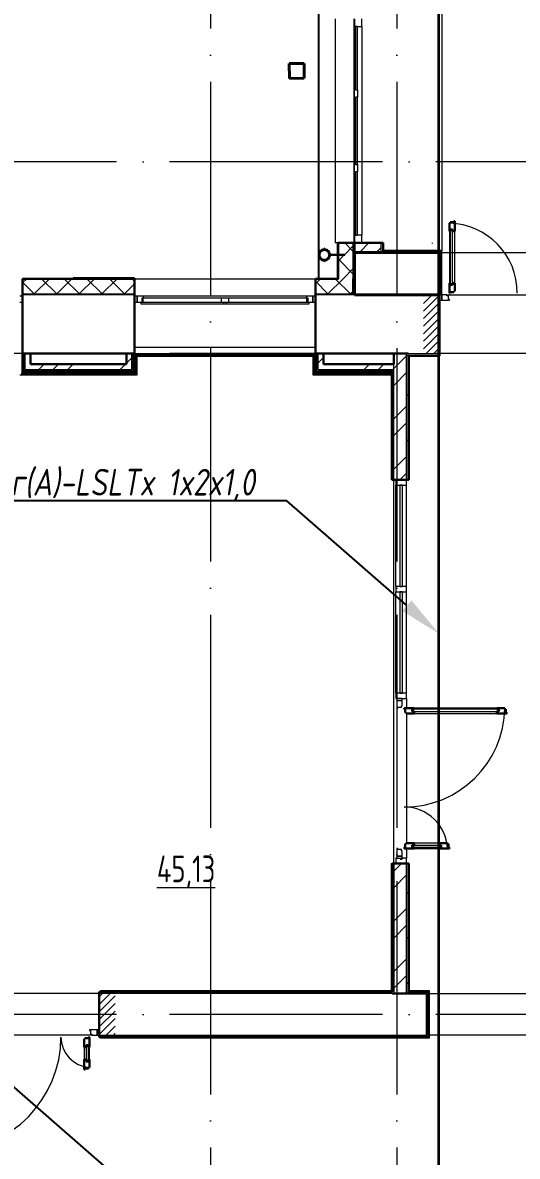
# Model space of a CAD drawing. Header units: millimetres. Extents: x -586848 to 520591, y -385801 to 675781.
# Drawn here: x -23027 to -18382, y -144565 to -133928 of the extents above; entities that cross this region are included whole.
import ezdxf
from ezdxf import colors
from ezdxf.entities.mleader import LeaderData, LeaderLine
from ezdxf.math import Vec2, Vec3

# ---------------------------------------------------------------- set-up
doc = ezdxf.new("R2010")
doc.units = ezdxf.units.MM
for name, pattern in [('ADSK_Линия сетки', [25, 20, -2.5, 0, -2.5]), ('ADSK_Невидимые', [5, 3, -2]), ('ADSK_Сверху', [450, 300, -150]), ('ADSK_Штриховая_ш2 п1_5', [4.5, 3, -1.5])]:
    doc.linetypes.add(name, pattern=pattern)
for name, color, linetype, lineweight in [('_ Окна', 7, 'Continuous', 9), ('E-Безопасность-G', 153, 'Continuous', 35), ('RC-Выноски', 7, 'Continuous', 0), ('Витраж', 7, 'Continuous', 9), ('Двери', 252, 'Continuous', 9), ('Линии', 7, 'Continuous', 9), ('Марки помещений', 252, 'Continuous', 20), ('Несущие колонны', 252, 'Continuous', 18), ('Обобщенные модели', 252, 'Continuous', 18), ('Ограждение', 252, 'Continuous', 9), ('Окна', 252, 'Continuous', 9), ('Оси', 252, 'Continuous', 9), ('Панели витража', 252, 'Continuous', 9), ('Перекрытие', 252, 'Continuous', 18), ('Стены внутренние', 7, 'Continuous', 18), ('Стены наружные', 7, 'Continuous', 18), ('Стены разрез', 7, 'Continuous', 30), ('Стены штриховка', 7, 'Continuous', 9)]:
    doc.layers.add(name, color=color, linetype=linetype, lineweight=lineweight)
doc.layers.add('Двери открывание', color=7, linetype='Continuous', lineweight=9, true_color=0xc0c0c0)
doc.layers.add('Стены', color=194, linetype='Continuous')
doc.styles.add('GOST Common_3', font='', dxfattribs={"height": 3.5})
doc.styles.add('RubezhCAD', font='', dxfattribs={"oblique": 10})
doc.styles.get('GOST Common_3').set_extended_font_data('GOST 2.304 type A')
doc.styles.get('RubezhCAD').set_extended_font_data('GOST type A')
pattern_1 = [(0, (-32119.8, 96), (0, 600), []), (90, (-32119.8, 96), (-600, 4e-14), [])]

# ---------------------------------------------------------------- blocks, each defined once
blk = doc.blocks.new('1 этаж')
at = {"layer": 'Двери', "lineweight": 18, "true_color": 0x636466}
h = blk.add_hatch(dxfattribs=at)
h.set_pattern_fill('FP_2', color=251, style=0, pattern_type=2)
h.set_pattern_definition([(45, (-31805.8, -5068.73), (-35.3553, 35.3553), [])])
h.paths.add_polyline_path([(-32556, -5344), (-32556, -4794), (-32706, -4794), (-32706, -5344)])
h.paths.add_polyline_path([(-30806, -5344), (-30656, -5344), (-30656, -4794), (-30806, -4794), (-30806, -4878)])
h = blk.add_hatch(dxfattribs=at)
h.set_pattern_fill('FP_2', color=251, angle=180, style=0, pattern_type=2)
h.set_pattern_definition([(225, (-36375.8, -11543.73), (35.3553, -35.3553), [])])
h.paths.add_polyline_path([(-35601, -11739), (-35601, -11349), (-35751, -11349), (-35751, -11739)])
h.paths.add_polyline_path([(-37401, -11739), (-37251, -11739), (-37251, -11349), (-37401, -11349)])
at = {"layer": 'Обобщенные модели', "lineweight": 9, "true_color": 0x636466}
h = blk.add_hatch(dxfattribs=at)
h.set_pattern_fill('FP_8', color=251, style=0, pattern_type=2)
h.set_pattern_definition([(45, (-32119.82, 96), (-106.066, 106.066), [])])
h.paths.add_polyline_path([(-33638, -4467), (-33625, -4466), (-33606, -4456), (-33592, -4438), (-33588, -4418), (-33594, -4395), (-33608, -4378), (-33628, -4369), (-33651, -4370), (-33670, -4380), (-33683, -4398), (-33688, -4418), (-33682, -4441), (-33667, -4458), (-33647, -4467)])
at = {"layer": 'Ограждение', "true_color": 0x636466}
h = blk.add_hatch(dxfattribs=at)
h.set_pattern_fill('FP_25', color=251, style=0, pattern_type=2)
h.set_pattern_definition(pattern_1)
h.paths.add_polyline_path([(-35396, -5369), (-33746, -5369), (-33736, -5359), (-35406, -5359)])
h = blk.add_hatch(dxfattribs=at)
h.set_pattern_fill('FP_25', color=251, style=0, pattern_type=2)
h.set_pattern_definition(pattern_1)
h.paths.add_polyline_path([(-32841, -6529), (-32841, -5369), (-32846, -5364), (-32846, -6529)])
h = blk.add_hatch(dxfattribs=at)
h.set_pattern_fill('FP_25', color=251, style=0, pattern_type=2)
h.set_pattern_definition(pattern_1)
h.paths.add_polyline_path([(-32556, -5369), (-32556, -5364), (-32846, -5364), (-32841, -5369)])
h = blk.add_hatch(dxfattribs=at)
h.set_pattern_fill('FP_25', color=251, style=0, pattern_type=2)
h.set_pattern_definition(pattern_1)
h.paths.add_polyline_path([(-35396, -5544), (-35406, -5534), (-36486, -5534), (-36496, -5544), (-35913, -5544)])
h = blk.add_hatch(dxfattribs=at)
h.set_pattern_fill('FP_25', color=251, style=0, pattern_type=2)
h.set_pattern_definition(pattern_1)
h.paths.add_polyline_path([(-33746, -5544), (-33011, -5544), (-33001, -5534), (-33736, -5534)])
h = blk.add_hatch(dxfattribs=at)
h.set_pattern_fill('FP_25', color=251, style=0, pattern_type=2)
h.set_pattern_definition(pattern_1)
h.paths.add_polyline_path([(-33001, -6529), (-33001, -5534), (-33011, -5544), (-33011, -6529)])
h = blk.add_hatch(dxfattribs=at)
h.set_pattern_fill('FP_25', color=251, style=0, pattern_type=2)
h.set_pattern_definition(pattern_1)
h.paths.add_polyline_path([(-33001, -11334), (-33001, -10129), (-33011, -10129), (-33011, -11324)])
h = blk.add_hatch(dxfattribs=at)
h.set_pattern_fill('FP_26', color=251, style=0, pattern_type=2)
h.set_pattern_definition(pattern_1)
h.paths.add_polyline_path([(-32846, -11329), (-32841, -11324), (-32841, -10129), (-32846, -10129), (-32846, -11117)])
h = blk.add_hatch(dxfattribs=at)
h.set_pattern_fill('FP_25', color=251, style=0, pattern_type=2)
h.set_pattern_definition(pattern_1)
h.paths.add_polyline_path([(-35741, -11334), (-33001, -11334), (-33011, -11324), (-35741, -11324)])
h = blk.add_hatch(dxfattribs=at)
h.set_pattern_fill('FP_25', color=251, style=0, pattern_type=2)
h.set_pattern_definition(pattern_1)
h.paths.add_polyline_path([(-32661, -11329), (-32656, -11329), (-32651, -11324), (-32841, -11324), (-32846, -11329), (-32676, -11329)])
h = blk.add_hatch(dxfattribs=at)
h.set_pattern_fill('FP_25', color=251, style=0, pattern_type=2)
h.set_pattern_definition(pattern_1)
h.paths.add_polyline_path([(-32651, -11764), (-32656, -11759), (-35741, -11759), (-35741, -11764), (-32655, -11764)])
at = {"layer": '_ Окна', "color": 251, "lineweight": 18, "true_color": 0x636466}
for p, q in [((-33356, -2204), (-33356, -2274)), ((-33286, -2274), (-33286, -2204)), ((-33356, -2274), (-33346, -2274)), ((-33326, -2274), (-33286, -2274)), ((-33346, -4234), (-33356, -4234)), ((-33356, -4234), (-33356, -4304)), ((-33286, -4234), (-33326, -4234)), ((-33286, -4304), (-33286, -4234)), ((-35336, -4804), (-35396, -4804)), ((-35396, -4804), (-35396, -4862)), ((-35396, -4862), (-35358, -4862)), ((-35350, -4862), (-35350, -4821)), ((-35350, -4821), (-35338, -4821)), ((-35332, -4821), (-35336, -4804)), ((-33805, -4804), (-33810, -4821)), ((-33746, -4804), (-33805, -4804)), ((-33804, -4821), (-33792, -4821)), ((-33792, -4821), (-33792, -4862)), ((-33784, -4862), (-33746, -4862)), ((-33746, -4862), (-33746, -4804))]:
    blk.add_line(p, q, dxfattribs=at)
at = {"layer": '_ Окна', "color": 251, "true_color": 0x636466}
for p, q in [((-33326, -2274), (-33346, -2274)), ((-33346, -2274), (-33346, -2869)), ((-33326, -2869), (-33326, -2274)), ((-33346, -2869), (-33326, -2869)), ((-33326, -2939), (-33346, -2939)), ((-33346, -2939), (-33346, -3569)), ((-33326, -3569), (-33326, -2939)), ((-33346, -3569), (-33326, -3569)), ((-33326, -3639), (-33346, -3639)), ((-33346, -3639), (-33346, -4234)), ((-33326, -4234), (-33326, -3639)), ((-33346, -4234), (-33326, -4234)), ((-36471, -4804), (-36496, -4804)), ((-36496, -4862), (-36471, -4862)), ((-35396, -4804), (-35421, -4804)), ((-35421, -4862), (-35396, -4862)), ((-35396, -4862), (-35396, -4804)), ((-33721, -4804), (-33746, -4804)), ((-33746, -4804), (-33746, -4862)), ((-33746, -4862), (-33721, -4862))]:
    blk.add_line(p, q, dxfattribs=at)
at = {"layer": 'Витраж', "color": 251, "lineweight": 18, "true_color": 0x636466}
for p, q in [((-32966, -6529), (-32966, -6579)), ((-32866, -6529), (-32966, -6529)), ((-32966, -6579), (-32866, -6579)), ((-32866, -6579), (-32866, -6529))]:
    blk.add_line(p, q, dxfattribs=at)
at = {"layer": 'Витраж', "color": 251, "true_color": 0x636466}
for p, q in [((-32966, -7529), (-32966, -6579)), ((-32866, -7529), (-32866, -6579)), ((-32966, -8529), (-32966, -7579)), ((-32866, -8529), (-32866, -7579))]:
    blk.add_line(p, q, dxfattribs=at)
at = {"layer": 'Витраж', "color": 251, "lineweight": 18, "true_color": 0x636466, "extrusion": (0, 0, -1)}
for p, q in [((-32966, -7529), (-32966, -7579)), ((-32866, -7529), (-32966, -7529)), ((-32866, -7579), (-32866, -7529)), ((-32966, -7579), (-32866, -7579)), ((-32966, -8529), (-32966, -8579)), ((-32866, -8529), (-32966, -8529)), ((-32966, -8579), (-32956, -8579)), ((-32906, -8579), (-32866, -8579)), ((-32866, -8579), (-32866, -8529)), ((-32966, -10079), (-32966, -10129)), ((-32956, -10079), (-32966, -10079)), ((-32866, -10079), (-32906, -10079)), ((-32866, -10129), (-32866, -10079)), ((-32966, -10129), (-32866, -10129))]:
    blk.add_line(p, q, dxfattribs=at)
at = {"layer": 'Двери', "color": 251, "lineweight": 30, "true_color": 0x636466}
for p, q in [((-32456, -4120), (-32464, -4120)), ((-32464, -4120), (-32464, -4196)), ((-32422, -4111), (-32456, -4111)), ((-32456, -4111), (-32456, -4120)), ((-32414, -4102), (-32422, -4102)), ((-32422, -4102), (-32422, -4111)), ((-32414, -4196), (-32414, -4102)), ((-32455, -4196), (-32464, -4196)), ((-32455, -4178), (-32455, -4196)), ((-32434, -4178), (-32455, -4178)), ((-32434, -4196), (-32434, -4178)), ((-32414, -4196), (-32434, -4196)), ((-32464, -4682), (-32464, -4776)), ((-32455, -4682), (-32464, -4682)), ((-32464, -4776), (-32456, -4776)), ((-32456, -4776), (-32456, -4767)), ((-32456, -4767), (-32422, -4767)), ((-32455, -4700), (-32455, -4682)), ((-32434, -4700), (-32455, -4700)), ((-32434, -4682), (-32434, -4700)), ((-32414, -4682), (-32434, -4682)), ((-32422, -4767), (-32422, -4758)), ((-32422, -4758), (-32414, -4758)), ((-32414, -4758), (-32414, -4682)), ((-32794, -8671), (-32888, -8671)), ((-32888, -8671), (-32888, -8679)), ((-32888, -8679), (-32879, -8679)), ((-32879, -8679), (-32879, -8713)), ((-32879, -8713), (-32870, -8713)), ((-32870, -8713), (-32870, -8721)), ((-32870, -8721), (-32794, -8721)), ((-32812, -8680), (-32794, -8680)), ((-32812, -8701), (-32812, -8680)), ((-32794, -8701), (-32812, -8701)), ((-32794, -8680), (-32794, -8671)), ((-32794, -8721), (-32794, -8701)), ((-31942, -8671), (-32018, -8671)), ((-32018, -8680), (-32018, -8671)), ((-32000, -8680), (-32018, -8680)), ((-32018, -8701), (-32000, -8701)), ((-32018, -8721), (-32018, -8701)), ((-32018, -8721), (-31924, -8721)), ((-32000, -8701), (-32000, -8680)), ((-31942, -8679), (-31942, -8671)), ((-31933, -8679), (-31942, -8679)), ((-31933, -8713), (-31933, -8679)), ((-31924, -8713), (-31933, -8713)), ((-31924, -8721), (-31924, -8713)), ((-32879, -9979), (-32888, -9979)), ((-32888, -9979), (-32888, -9987)), ((-32888, -9987), (-32794, -9987)), ((-32879, -9945), (-32879, -9979)), ((-32870, -9945), (-32879, -9945)), ((-32794, -9937), (-32870, -9937)), ((-32870, -9937), (-32870, -9945)), ((-32794, -9957), (-32812, -9957)), ((-32812, -9957), (-32812, -9978)), ((-32812, -9978), (-32794, -9978)), ((-32794, -9937), (-32794, -9957)), ((-32794, -9978), (-32794, -9987)), ((-32482, -9937), (-32558, -9937)), ((-32558, -9937), (-32558, -9957)), ((-32558, -9957), (-32540, -9957)), ((-32558, -9978), (-32558, -9987)), ((-32540, -9978), (-32558, -9978)), ((-32558, -9987), (-32464, -9987)), ((-32540, -9957), (-32540, -9978)), ((-32482, -9945), (-32482, -9937)), ((-32473, -9945), (-32482, -9945)), ((-32473, -9979), (-32473, -9945)), ((-32464, -9979), (-32473, -9979)), ((-32464, -9987), (-32464, -9979)), ((-35885, -11775), (-35893, -11775)), ((-35893, -11775), (-35893, -11851)), ((-35885, -11766), (-35885, -11775)), ((-35851, -11766), (-35885, -11766)), ((-35843, -11757), (-35851, -11757)), ((-35851, -11757), (-35851, -11766)), ((-35843, -11851), (-35843, -11757)), ((-35893, -11851), (-35873, -11851)), ((-35873, -11851), (-35873, -11833)), ((-35873, -11833), (-35852, -11833)), ((-35852, -11833), (-35852, -11851)), ((-35852, -11851), (-35843, -11851)), ((-35893, -11967), (-35893, -12061)), ((-35893, -11967), (-35873, -11967)), ((-35873, -11967), (-35873, -11985)), ((-35873, -11985), (-35852, -11985)), ((-35852, -11967), (-35843, -11967)), ((-35852, -11985), (-35852, -11967)), ((-35843, -12043), (-35843, -11967)), ((-35893, -12061), (-35885, -12061)), ((-35885, -12061), (-35885, -12052)), ((-35885, -12052), (-35851, -12052)), ((-35851, -12052), (-35851, -12043)), ((-35851, -12043), (-35843, -12043))]:
    blk.add_line(p, q, dxfattribs=at)
at = {"layer": 'Двери', "color": 251, "true_color": 0x636466}
for p, q in [((-32464, -4196), (-32464, -4682)), ((-32455, -4178), (-32455, -4700)), ((-32434, -4178), (-32455, -4178)), ((-32434, -4700), (-32434, -4178)), ((-32414, -4682), (-32414, -4196)), ((-32455, -4700), (-32434, -4700)), ((-32556, -4794), (-32556, -4844)), ((-32536, -4794), (-32556, -4794)), ((-32556, -4844), (-32536, -4844)), ((-32536, -4844), (-32536, -4794)), ((-32487, -4794), (-32536, -4794)), ((-32536, -4794), (-32536, -4844)), ((-32536, -4844), (-32464, -4844)), ((-32487, -4802), (-32487, -4794)), ((-32473, -4802), (-32487, -4802)), ((-32473, -4836), (-32473, -4802)), ((-32464, -4836), (-32473, -4836)), ((-32464, -4844), (-32464, -4836)), ((-32906, -8579), (-32956, -8579)), ((-32956, -8579), (-32956, -8599)), ((-32956, -8599), (-32906, -8599)), ((-32906, -8599), (-32956, -8599)), ((-32956, -8599), (-32956, -8671)), ((-32906, -8599), (-32906, -8579)), ((-32906, -8648), (-32906, -8599)), ((-32956, -8671), (-32948, -8671)), ((-32948, -8671), (-32948, -8662)), ((-32948, -8662), (-32914, -8662)), ((-32914, -8662), (-32914, -8648)), ((-32914, -8648), (-32906, -8648)), ((-32812, -8680), (-32812, -8701)), ((-32000, -8680), (-32812, -8680)), ((-32812, -8701), (-32000, -8701)), ((-32018, -8671), (-32794, -8671)), ((-32794, -8721), (-32018, -8721)), ((-32000, -8701), (-32000, -8680)), ((-32948, -9987), (-32956, -9987)), ((-32956, -9987), (-32956, -10059)), ((-32948, -9996), (-32948, -9987)), ((-32914, -9996), (-32948, -9996)), ((-32914, -10010), (-32914, -9996)), ((-32812, -9957), (-32540, -9957)), ((-32812, -9978), (-32812, -9957)), ((-32540, -9978), (-32812, -9978)), ((-32558, -9937), (-32794, -9937)), ((-32794, -9987), (-32558, -9987)), ((-32540, -9957), (-32540, -9978)), ((-32906, -10059), (-32956, -10059)), ((-32956, -10059), (-32956, -10079)), ((-32956, -10059), (-32906, -10059)), ((-32956, -10079), (-32906, -10079)), ((-32906, -10010), (-32914, -10010)), ((-32906, -10059), (-32906, -10010)), ((-32906, -10079), (-32906, -10059)), ((-35771, -11689), (-35843, -11689)), ((-35843, -11689), (-35843, -11697)), ((-35843, -11697), (-35834, -11697)), ((-35834, -11697), (-35834, -11731)), ((-35751, -11689), (-35771, -11689)), ((-35771, -11689), (-35771, -11739)), ((-35771, -11739), (-35771, -11689)), ((-35751, -11739), (-35751, -11689)), ((-35834, -11731), (-35820, -11731)), ((-35820, -11731), (-35820, -11739)), ((-35820, -11739), (-35771, -11739)), ((-35771, -11739), (-35751, -11739)), ((-35893, -11851), (-35893, -11967)), ((-35873, -11833), (-35873, -11985)), ((-35852, -11833), (-35873, -11833)), ((-35852, -11985), (-35852, -11833)), ((-35843, -11967), (-35843, -11851)), ((-35873, -11985), (-35852, -11985))]:
    blk.add_line(p, q, dxfattribs=at)
at = {"layer": 'Двери', "color": 251, "linetype": 'ADSK_Штриховая_ш2 п1_5', "true_color": 0x636466}
for p, q in [((-32556, -4794), (-32706, -4794)), ((-32556, -5344), (-32556, -4794)), ((-32706, -5344), (-32556, -5344)), ((-35601, -11349), (-35751, -11349)), ((-35751, -11349), (-35751, -11739)), ((-35751, -11739), (-35601, -11739))]:
    blk.add_line(p, q, dxfattribs=at)
at = {"layer": 'Двери открывание', "color": 251, "true_color": 0x636466}
for centre, radius, start, end in [((-32482, -4776), 656, 0, 88.4277), ((-32888, -8653), 946, 270, 358.9097), ((-32888, -10005), 406, 2.541, 90), ((-37177, -11757), 1066, 270.9675, 0), ((-35825, -11757), 286, 180, 266.3916)]:
    blk.add_arc(centre, radius, start, end, dxfattribs=at)
at = {"layer": 'Линии', "color": 251, "linetype": 'ADSK_Невидимые', "ltscale": 100, "true_color": 0x636466}
blk.add_line((-32627, -4305), (-32627, -4312), dxfattribs=at)
at = {"layer": 'Линии', "color": 251, "linetype": 'ADSK_Сверху', "ltscale": 100, "true_color": 0x636466}
for p, q in [((-32556, -4394), (-30806, -4394)), ((-32676, -11349), (-30656, -11349)), ((-30656, -11739), (-32676, -11739))]:
    blk.add_line(p, q, dxfattribs=at)
at = {"layer": 'Несущие колонны', "color": 251, "lineweight": 40, "true_color": 0x636466}
for p, q in [((-33967, -2622), (-33827, -2621)), ((-33827, -2621), (-33967, -2622)), ((-33966, -2762), (-33967, -2622)), ((-33967, -2622), (-33966, -2762)), ((-33827, -2621), (-33826, -2761)), ((-33826, -2761), (-33827, -2621)), ((-33826, -2761), (-33966, -2762)), ((-33966, -2762), (-33826, -2761)), ((-33356, -4394), (-32556, -4394)), ((-33356, -4794), (-33356, -4394)), ((-33356, -4394), (-33356, -4794)), ((-32556, -4394), (-33106, -4394)), ((-32556, -4394), (-32556, -4794)), ((-32556, -4794), (-32556, -4394)), ((-32556, -4794), (-33356, -4794)), ((-33356, -4794), (-32706, -4794)), ((-32706, -4794), (-32556, -4794))]:
    blk.add_line(p, q, dxfattribs=at)
at = {"layer": 'Несущие колонны', "color": 251, "true_color": 0x636466}
blk.add_line((-33106, -4394), (-33356, -4394), dxfattribs=at)
at = {"layer": 'Обобщенные модели', "color": 251, "true_color": 0x636466}
for p, q in [((-33637, -4356), (-33639, -4356)), ((-33639, -4356), (-33639, -4366)), ((-33637, -4356), (-33639, -4356)), ((-33639, -4356), (-33639, -4366)), ((-33637, -4356), (-33639, -4356)), ((-33639, -4356), (-33639, -4366)), ((-33637, -4356), (-33639, -4356)), ((-33639, -4356), (-33639, -4366)), ((-33637, -4366), (-33637, -4356)), ((-33637, -4366), (-33637, -4356)), ((-33637, -4366), (-33637, -4356)), ((-33637, -4366), (-33637, -4356)), ((-33639, -4368), (-33639, -4366)), ((-33637, -4368), (-33639, -4368)), ((-33637, -4366), (-33637, -4368)), ((-33446, -4415), (-33586, -4415)), ((-33586, -4415), (-33586, -4417)), ((-33586, -4419), (-33586, -4421)), ((-33586, -4421), (-33446, -4421)), ((-33446, -4421), (-33446, -4415)), ((-33639, -4470), (-33639, -4468)), ((-33639, -4468), (-33637, -4468)), ((-33639, -4470), (-33639, -4480)), ((-33639, -4470), (-33639, -4480)), ((-33639, -4470), (-33639, -4480)), ((-33639, -4470), (-33639, -4480)), ((-33639, -4480), (-33637, -4480)), ((-33639, -4480), (-33637, -4480)), ((-33639, -4480), (-33637, -4480)), ((-33639, -4480), (-33637, -4480)), ((-33637, -4468), (-33637, -4470)), ((-33637, -4480), (-33637, -4470)), ((-33637, -4480), (-33637, -4470)), ((-33637, -4480), (-33637, -4470)), ((-33637, -4480), (-33637, -4470))]:
    blk.add_line(p, q, dxfattribs=at)
for radius, start, end in [(52, 0, 180), (52, 180, 0), (50, 0, 180), (50, 180, 0)]:
    blk.add_arc((-33638, -4418), radius, start, end, dxfattribs=at)
at = {"layer": 'Обобщенные модели', "color": 251, "lineweight": 40, "true_color": 0x636466}
for start, end in [(156.6941, 180), (180, 203.3059), (130.583, 152.8285), (207.1715, 228.9232), (103.6312, 126.2008), (233.7992, 256.3688), (78.9964, 101.0036), (258.9964, 281.0036), (53.7992, 76.3688), (283.6312, 306.2008), (27.1715, 49.417), (310.583, 332.8285), (0, 23.3059), (336.6941, 0)]:
    blk.add_arc((-33638, -4418), 50, start, end, dxfattribs=at)
at = {"layer": 'Ограждение', "color": 251, "true_color": 0x636466}
for p, q in [((-32536, -989), (-32536, -4379)), ((-32536, -4379), (-32541, -4379)), ((-35396, -5369), (-35406, -5359)), ((-35406, -5359), (-35406, -5534)), ((-35396, -5544), (-35396, -5369)), ((-35396, -5369), (-33746, -5369)), ((-33746, -5369), (-33736, -5359)), ((-33746, -5369), (-33746, -5544)), ((-33736, -5534), (-33736, -5359)), ((-32841, -5369), (-32846, -5364)), ((-32841, -6529), (-32841, -5369)), ((-32841, -5369), (-32556, -5369)), ((-32556, -5364), (-32556, -5369)), ((-36496, -5544), (-35396, -5544)), ((-35406, -5534), (-36486, -5534)), ((-35396, -5544), (-35406, -5534)), ((-33746, -5544), (-33736, -5534)), ((-33746, -5544), (-33011, -5544)), ((-33001, -5534), (-33736, -5534)), ((-33001, -5534), (-33011, -5544)), ((-33011, -5544), (-33011, -6529)), ((-33001, -6529), (-33011, -6529)), ((-32841, -6529), (-32846, -6529)), ((-33011, -10129), (-33001, -10129)), ((-33011, -10129), (-33011, -11324)), ((-32846, -10129), (-32841, -10129)), ((-32841, -11324), (-32841, -10129)), ((-35741, -11334), (-35741, -11324)), ((-33011, -11324), (-35741, -11324)), ((-33011, -11324), (-33001, -11334)), ((-32841, -11324), (-32846, -11329)), ((-32651, -11324), (-32841, -11324)), ((-32651, -11324), (-32656, -11329)), ((-32651, -11764), (-32651, -11324)), ((-35741, -11764), (-35741, -11759)), ((-35741, -11764), (-32651, -11764)), ((-32651, -11764), (-32656, -11759))]:
    blk.add_line(p, q, dxfattribs=at)
at = {"layer": 'Окна', "color": 251, "true_color": 0x636466}
for p, q in [((-33536, -2204), (-33536, -4304)), ((-33357, -4304), (-33357, -2204)), ((-33356, -4234), (-33356, -2274)), ((-33286, -2274), (-33286, -4234)), ((-33326, -2869), (-33326, -2939)), ((-33326, -3569), (-33326, -3639)), ((-33506, -4304), (-33536, -4304)), ((-35358, -4862), (-34586, -4862)), ((-35358, -4879), (-35358, -4862)), ((-34586, -4879), (-35358, -4879)), ((-35338, -4821), (-34606, -4821)), ((-35338, -4862), (-35338, -4821)), ((-33805, -4804), (-35336, -4804)), ((-34606, -4821), (-34536, -4821)), ((-34606, -4821), (-34606, -4862)), ((-34586, -4862), (-34556, -4862)), ((-34586, -4862), (-34586, -4879)), ((-34556, -4879), (-34586, -4879)), ((-34556, -4862), (-33784, -4862)), ((-34556, -4879), (-34556, -4862)), ((-33784, -4879), (-34556, -4879)), ((-34536, -4821), (-33804, -4821)), ((-34536, -4862), (-34536, -4821)), ((-33804, -4821), (-33804, -4862)), ((-33784, -4862), (-33784, -4879))]:
    blk.add_line(p, q, dxfattribs=at)
at = {"layer": 'Оси', "color": 251, "linetype": 'ADSK_Линия сетки', "ltscale": 100, "true_color": 0x636466}
for p, q in [((-34706, 32207), (-34706, -33770)), ((-32956, 32207), (-32956, -33770)), ((4411, -3544), (-72528, -3544)), ((4411, -5344), (-72528, -5344)), ((4411, -11544), (-72528, -11544))]:
    blk.add_line(p, q, dxfattribs=at)
at = {"layer": 'Панели витража', "color": 251, "lineweight": 18, "true_color": 0x636466}
for p, q in [((-32928, -6579), (-32928, -7529)), ((-32903, -6579), (-32928, -6579)), ((-32903, -7529), (-32903, -6579)), ((-32928, -7529), (-32903, -7529)), ((-32928, -7579), (-32928, -8529)), ((-32903, -7579), (-32928, -7579)), ((-32903, -8529), (-32903, -7579)), ((-32928, -8529), (-32903, -8529))]:
    blk.add_line(p, q, dxfattribs=at)
at = {"layer": 'Перекрытие', "color": 251, "ltscale": 100, "true_color": 0x636466}
blk.add_line((-32487, -4794), (-30875, -4794), dxfattribs=at)
at = {"layer": 'Стены', "color": 251, "true_color": 0x636466}
for p, q in [((-33691, -4642), (-33691, 11054)), ((-33511, -4415), (-33511, -4304)), ((-33511, -4642), (-33511, -4421))]:
    blk.add_line(p, q, dxfattribs=at)
at = {"layer": 'Стены внутренние', "color": 251, "lineweight": 30, "true_color": 0x636466}
for p, q in [((-33508, -4304), (-33508, -4415)), ((-33366, -4304), (-33508, -4304)), ((-33508, -4421), (-33508, -4642)), ((-35421, -4642), (-36471, -4642)), ((-36471, -4642), (-36471, -4784)), ((-35421, -4784), (-35421, -4642)), ((-33508, -4642), (-33721, -4642)), ((-33721, -4642), (-33721, -4784)), ((-33356, -4642), (-33366, -4642)), ((-36471, -4794), (-36471, -5344)), ((-35421, -5344), (-35421, -4794)), ((-33721, -4794), (-33721, -5344)), ((-32556, -4794), (-33356, -4794)), ((-32556, -5344), (-32556, -4794)), ((-36396, -5344), (-35496, -5344)), ((-33646, -5344), (-32986, -5344)), ((-35751, -11349), (-35751, -11739)), ((-32676, -11349), (-32866, -11349))]:
    blk.add_line(p, q, dxfattribs=at)
at = {"layer": 'Стены внутренние', "color": 251, "linetype": 'Continuous', "lineweight": 9, "true_color": 0x636466}
for p, q in [((-33449, -4416), (-33366, -4332)), ((-33366, -4386), (-33446, -4306)), ((-33506, -4472), (-33455, -4421)), ((-33366, -4598), (-33506, -4458)), ((-33465, -4644), (-33366, -4544)), ((-36469, -4677), (-36435, -4644)), ((-36362, -4784), (-36469, -4677)), ((-36363, -4784), (-36223, -4644)), ((-36324, -4642), (-36325, -4644)), ((-36150, -4784), (-36290, -4644)), ((-36151, -4784), (-36011, -4644)), ((-35938, -4784), (-36078, -4644)), ((-35939, -4784), (-35799, -4644)), ((-35725, -4784), (-35865, -4644)), ((-35727, -4784), (-35587, -4644)), ((-35513, -4784), (-35653, -4644)), ((-35423, -4662), (-35441, -4644)), ((-33719, -4685), (-33678, -4644)), ((-33604, -4784), (-33719, -4669)), ((-33605, -4784), (-33465, -4644)), ((-33392, -4784), (-33532, -4644)), ((-35515, -4784), (-35423, -4692)), ((-33393, -4784), (-33356, -4746))]:
    blk.add_line(p, q, dxfattribs=at)
at = {"layer": 'Стены внутренние', "color": 251, "true_color": 0x636466}
for p, q in [((-35421, -4642), (-33721, -4642)), ((-33366, -4784), (-33356, -4784)), ((-33356, -4784), (-33356, -4718)), ((-35421, -4794), (-36471, -4794)), ((-33356, -4794), (-33721, -4794)), ((-35421, -5284), (-33721, -5284)), ((-32851, -5344), (-32556, -5344)), ((-33001, -11349), (-40636, -11349)), ((-35820, -11739), (-37182, -11739)), ((-35751, -11739), (-32676, -11739))]:
    blk.add_line(p, q, dxfattribs=at)
at = {"layer": 'Стены наружные', "color": 251, "lineweight": 30, "true_color": 0x636466}
for p, q in [((-33086, -4304), (-33366, -4304)), ((-33356, -4718), (-33356, -4304)), ((-33086, -4379), (-33086, -4304)), ((-33106, -4394), (-32556, -4394)), ((-33091, -4379), (-32541, -4379)), ((-32556, -4394), (-32556, -4794)), ((-32541, -4794), (-32541, -4379)), ((-35421, -4637), (-35996, -4637)), ((-35996, -4637), (-35996, -4642)), ((-35421, -4642), (-35421, -4637)), ((-33366, -4642), (-33366, -4784)), ((-36471, -4784), (-36471, -4794)), ((-35421, -4794), (-35421, -4784)), ((-33721, -4784), (-33721, -4794)), ((-33356, -4794), (-33356, -4784)), ((-36396, -5344), (-36471, -5344)), ((-36471, -5344), (-36471, -5524)), ((-36396, -5444), (-36396, -5344)), ((-35496, -5344), (-35496, -5444)), ((-35421, -5344), (-35496, -5344)), ((-35421, -5524), (-35421, -5344)), ((-33646, -5344), (-33721, -5344)), ((-33721, -5344), (-33721, -5524)), ((-33646, -5444), (-33646, -5344)), ((-32986, -5344), (-32986, -5444)), ((-32851, -5344), (-32986, -5344)), ((-32851, -5364), (-32851, -5359)), ((-32846, -5364), (-32556, -5364)), ((-32846, -6529), (-32846, -5364)), ((-32556, -5364), (-32556, -5344)), ((-36471, -5519), (-35421, -5519)), ((-35421, -5519), (-36471, -5519)), ((-36471, -5524), (-35421, -5524)), ((-35496, -5444), (-36396, -5444)), ((-33721, -5519), (-32986, -5519)), ((-32986, -5519), (-33721, -5519)), ((-33721, -5524), (-33001, -5524)), ((-32986, -5444), (-33646, -5444)), ((-33001, -5524), (-33001, -6529)), ((-33001, -6529), (-32846, -6529)), ((-32846, -10129), (-33001, -10129)), ((-33001, -10129), (-33001, -11334)), ((-32846, -11329), (-32846, -10129)), ((-33001, -11334), (-35751, -11334)), ((-35751, -11334), (-35751, -11349)), ((-33001, -11349), (-32866, -11349)), ((-32866, -11349), (-32866, -11334)), ((-32846, -11334), (-32851, -11334)), ((-32656, -11329), (-32846, -11329)), ((-32661, -11334), (-32676, -11334)), ((-32676, -11349), (-32676, -11739)), ((-32661, -11739), (-32661, -11334)), ((-32656, -11759), (-32656, -11329)), ((-35751, -11739), (-35751, -11759)), ((-35751, -11759), (-32656, -11759))]:
    blk.add_line(p, q, dxfattribs=at)
at = {"layer": 'Стены наружные', "color": 251, "linetype": 'Continuous', "lineweight": 9, "true_color": 0x636466}
for p, q in [((-33356, -4304), (-33366, -4304)), ((-33309, -4394), (-33219, -4304)), ((-33152, -4394), (-33106, -4347)), ((-33091, -4340), (-33086, -4335)), ((-33356, -4404), (-33366, -4404)), ((-32791, -4394), (-32776, -4379)), ((-33356, -4504), (-33366, -4504)), ((-32556, -4583), (-32541, -4568)), ((-35421, -4641), (-35423, -4637)), ((-33356, -4604), (-33366, -4604)), ((-33356, -4704), (-33366, -4704)), ((-35496, -5435), (-35446, -5385)), ((-35446, -5351), (-35438, -5344)), ((-33696, -5432), (-33646, -5382)), ((-32986, -5485), (-32866, -5365)), ((-32851, -5373), (-32846, -5368)), ((-32842, -5364), (-32837, -5359)), ((-32771, -5364), (-32766, -5359)), ((-32701, -5364), (-32696, -5359)), ((-32630, -5364), (-32625, -5359)), ((-32559, -5364), (-32556, -5360)), ((-36467, -5524), (-36462, -5519)), ((-36462, -5519), (-36449, -5506)), ((-36449, -5506), (-36437, -5494)), ((-36318, -5494), (-36268, -5444)), ((-36250, -5519), (-36237, -5506)), ((-36237, -5506), (-36225, -5494)), ((-36183, -5494), (-36133, -5444)), ((-36048, -5494), (-35998, -5444)), ((-36042, -5524), (-36037, -5519)), ((-36037, -5519), (-36025, -5506)), ((-36025, -5506), (-36012, -5494)), ((-35825, -5519), (-35813, -5506)), ((-35813, -5506), (-35800, -5494)), ((-35618, -5524), (-35613, -5519)), ((-35613, -5519), (-35601, -5506)), ((-35601, -5506), (-35588, -5494)), ((-35555, -5494), (-35505, -5444)), ((-33704, -5519), (-33692, -5506)), ((-33692, -5506), (-33679, -5494)), ((-33497, -5524), (-33492, -5519)), ((-33492, -5519), (-33479, -5506)), ((-33479, -5506), (-33467, -5494)), ((-33280, -5519), (-33267, -5506)), ((-33267, -5506), (-33255, -5494)), ((-33265, -5494), (-33215, -5444)), ((-33130, -5494), (-33080, -5444)), ((-33073, -5524), (-33068, -5519)), ((-33068, -5519), (-33055, -5506)), ((-33055, -5506), (-33043, -5494)), ((-32995, -5494), (-32986, -5485)), ((-32986, -5642), (-32866, -5522)), ((-32851, -5443), (-32846, -5438)), ((-32851, -5514), (-32846, -5509)), ((-32851, -5585), (-32846, -5580)), ((-32866, -5741), (-32851, -5726)), ((-32851, -5655), (-32846, -5650)), ((-32851, -5726), (-32846, -5721)), ((-32986, -5956), (-32866, -5836)), ((-32851, -5797), (-32846, -5792)), ((-33001, -5876), (-32986, -5861)), ((-32851, -5868), (-32846, -5863)), ((-32851, -5938), (-32846, -5933)), ((-32986, -6113), (-32866, -5993)), ((-32851, -6009), (-32846, -6004)), ((-32866, -6165), (-32851, -6150)), ((-32851, -6080), (-32846, -6075)), ((-32851, -6150), (-32846, -6145)), ((-32851, -6221), (-32846, -6216)), ((-33001, -6300), (-32986, -6285)), ((-32986, -6428), (-32866, -6308)), ((-32851, -6292), (-32846, -6287)), ((-32851, -6363), (-32846, -6358)), ((-32930, -6529), (-32866, -6465)), ((-32851, -6433), (-32846, -6428)), ((-32851, -6504), (-32846, -6499)), ((-32986, -10199), (-32915, -10129)), ((-32851, -10181), (-32846, -10176)), ((-32986, -10356), (-32866, -10236)), ((-32851, -10252), (-32846, -10247)), ((-32851, -10322), (-32846, -10317)), ((-32866, -10408), (-32851, -10393)), ((-32851, -10393), (-32846, -10388)), ((-33001, -10543), (-32986, -10528)), ((-32851, -10464), (-32846, -10459)), ((-32851, -10534), (-32846, -10529)), ((-32986, -10671), (-32866, -10551)), ((-32851, -10605), (-32846, -10600)), ((-32986, -10828), (-32866, -10708)), ((-32851, -10676), (-32846, -10671)), ((-32851, -10747), (-32846, -10742)), ((-32866, -10832), (-32851, -10817)), ((-32851, -10817), (-32846, -10812)), ((-33001, -10967), (-32986, -10952)), ((-32851, -10888), (-32846, -10883)), ((-32851, -10959), (-32846, -10954)), ((-32986, -11142), (-32866, -11022)), ((-32851, -11029), (-32846, -11024)), ((-32851, -11100), (-32846, -11095)), ((-32851, -11171), (-32846, -11166)), ((-32986, -11299), (-32866, -11179)), ((-32866, -11257), (-32851, -11242)), ((-32851, -11242), (-32846, -11237)), ((-35504, -11349), (-35489, -11334)), ((-35079, -11349), (-35064, -11334)), ((-34655, -11349), (-34640, -11334)), ((-34231, -11349), (-34216, -11334)), ((-33806, -11349), (-33791, -11334)), ((-33382, -11349), (-33367, -11334)), ((-32851, -11312), (-32846, -11307)), ((-32802, -11334), (-32797, -11329)), ((-32731, -11334), (-32726, -11329)), ((-32661, -11334), (-32660, -11334)), ((-32660, -11334), (-32656, -11329)), ((-32676, -11491), (-32661, -11476)), ((-32661, -11405), (-32656, -11400)), ((-32661, -11476), (-32656, -11471)), ((-32661, -11547), (-32656, -11542)), ((-32661, -11617), (-32656, -11612)), ((-32661, -11688), (-32656, -11683)), ((-35701, -11759), (-35696, -11754)), ((-35631, -11759), (-35626, -11754)), ((-35560, -11759), (-35555, -11754)), ((-35489, -11759), (-35484, -11754)), ((-35484, -11754), (-35469, -11739)), ((-35419, -11759), (-35414, -11754)), ((-35348, -11759), (-35343, -11754)), ((-35277, -11759), (-35272, -11754)), ((-35206, -11759), (-35201, -11754)), ((-35136, -11759), (-35131, -11754)), ((-35065, -11759), (-35060, -11754)), ((-35060, -11754), (-35045, -11739)), ((-34994, -11759), (-34989, -11754)), ((-34924, -11759), (-34919, -11754)), ((-34853, -11759), (-34848, -11754)), ((-34782, -11759), (-34777, -11754)), ((-34711, -11759), (-34706, -11754)), ((-34641, -11759), (-34636, -11754)), ((-34636, -11754), (-34621, -11739)), ((-34570, -11759), (-34565, -11754)), ((-34499, -11759), (-34494, -11754)), ((-34429, -11759), (-34424, -11754)), ((-34358, -11759), (-34353, -11754)), ((-34287, -11759), (-34282, -11754)), ((-34216, -11759), (-34211, -11754)), ((-34211, -11754), (-34196, -11739)), ((-34146, -11759), (-34141, -11754)), ((-34075, -11759), (-34070, -11754)), ((-34004, -11759), (-33999, -11754)), ((-33934, -11759), (-33929, -11754)), ((-33863, -11759), (-33858, -11754)), ((-33792, -11759), (-33787, -11754)), ((-33787, -11754), (-33772, -11739)), ((-33722, -11759), (-33717, -11754)), ((-33651, -11759), (-33646, -11754)), ((-33580, -11759), (-33575, -11754)), ((-33509, -11759), (-33504, -11754)), ((-33439, -11759), (-33434, -11754)), ((-33368, -11759), (-33363, -11754)), ((-33363, -11754), (-33348, -11739)), ((-33297, -11759), (-33292, -11754)), ((-33227, -11759), (-33222, -11754)), ((-33156, -11759), (-33151, -11754)), ((-33085, -11759), (-33080, -11754)), ((-33014, -11759), (-33009, -11754)), ((-32944, -11759), (-32939, -11754)), ((-32939, -11754), (-32924, -11739)), ((-32873, -11759), (-32868, -11754)), ((-32802, -11759), (-32797, -11754)), ((-32732, -11759), (-32727, -11754)), ((-32661, -11759), (-32656, -11754)), ((-32661, -11759), (-32661, -11759))]:
    blk.add_line(p, q, dxfattribs=at)
at = {"layer": 'Стены наружные', "color": 251, "true_color": 0x636466}
for p, q in [((-33356, -4394), (-33106, -4394)), ((-35421, -5344), (-33721, -5344)), ((-33721, -5359), (-35421, -5359)), ((-32986, -10129), (-32986, -6529)), ((-32866, -8579), (-32866, -8671)), ((-32866, -8721), (-32866, -9937)), ((-32866, -9987), (-32866, -10079))]:
    blk.add_line(p, q, dxfattribs=at)
at = {"layer": 'Стены разрез', "color": 251, "true_color": 0x636466}
for p, q in [((-32926, -10079), (-32926, -10084)), ((-32926, -10084), (-32906, -10084)), ((-32906, -10084), (-32906, -10079))]:
    blk.add_line(p, q, dxfattribs=at)
at = {"layer": 'Стены штриховка', "color": 251, "true_color": 0x636466}
for p, q in [((-33506, -4415), (-33506, -4306)), ((-33506, -4306), (-33366, -4306)), ((-33366, -4642), (-33366, -4304)), ((-33106, -4394), (-33106, -4304)), ((-33091, -4304), (-33091, -4394)), ((-33506, -4644), (-33506, -4421)), ((-35423, -4644), (-36469, -4644)), ((-36469, -4644), (-36469, -4718)), ((-35423, -4718), (-35423, -4644)), ((-33719, -4644), (-33719, -4718)), ((-33506, -4644), (-33719, -4644)), ((-33508, -4642), (-33506, -4642)), ((-36471, -4718), (-36469, -4718)), ((-36471, -4784), (-35421, -4784)), ((-35423, -4718), (-35421, -4718)), ((-33721, -4718), (-33719, -4718)), ((-33721, -4784), (-33366, -4784)), ((-36458, -5506), (-36458, -5344)), ((-36446, -5494), (-36446, -5344)), ((-35446, -5494), (-35446, -5344)), ((-35433, -5506), (-35433, -5344)), ((-33708, -5506), (-33708, -5344)), ((-33696, -5494), (-33696, -5344)), ((-32866, -6529), (-32866, -5344)), ((-32851, -5359), (-32556, -5359)), ((-32851, -6529), (-32851, -5364)), ((-36458, -5506), (-35433, -5506)), ((-36446, -5494), (-35446, -5494)), ((-33708, -5506), (-32986, -5506)), ((-33696, -5494), (-32986, -5494)), ((-32986, -6529), (-32986, -5444)), ((-32986, -10129), (-32986, -11349)), ((-32866, -11334), (-32866, -10129)), ((-32851, -11334), (-32851, -10129)), ((-32676, -11334), (-32846, -11334)), ((-35751, -11754), (-32661, -11754)), ((-32661, -11754), (-32661, -11739))]:
    blk.add_line(p, q, dxfattribs=at)
at = {"layer": 'Марки помещений', "color": 251, "true_color": 0x636466, "style": 'GOST Common_3', "width": 0.9}
blk.add_text('%%U45,13', height=250, dxfattribs=at).set_placement((-35210, -10304))

msp = doc.modelspace()

# ---------------------------------------------------------------- linework, layer by layer
at = {"layer": 'E-Безопасность-G', "color": 1}
msp.add_line((-19118.4, -144962.5), (-19118.4, -109486), dxfattribs=at)

# ---------------------------------------------------------------- block references
msp.add_blockref('1 этаж', (13443.4, -131688.8))

# ---------------------------------------------------------------- leaders
at = {"layer": 'RC-Выноски', "linetype": 'Continuous', "ltscale": 15}
ml = msp.add_multileader_mtext('Standard', dxfattribs=at)
ml.set_content('{\\H0.91667x;РЦ3 - }КПСВВнг(А)-LSLTx 1x2x1,0', color=256, style='RubezhCAD')
ml.set_leader_properties()
ml.build(insert=Vec2(0, 0))
ml.multileader.update_dxf_attribs({"has_text_frame": 1, "text_left_attachment_type": 6, "text_right_attachment_type": 6, "dogleg_length": 2, "arrow_head_size": 400, "scale": 100})
ctx = ml.context
ctx.base_point, ctx.scale, ctx.char_height, ctx.arrow_head_size, ctx.landing_gap_size, ctx.plane_origin = Vec3(-13975.7, -137738.5), 100, 250, 400, 100, Vec3(-541669.4, -176455)
ctx.left_attachment, ctx.right_attachment, ctx.text_align_type = 6, 6, 2
notes = []
notes.append((ctx, [(1, (1, 1, 0), (-9344.8, -137738.5), (-1, 0), 200, [(0, [(-7916.7, -138985)], 0, [])])]))
ctx.mtext.insert, ctx.mtext.width, ctx.mtext.alignment, ctx.mtext.flow_direction = Vec3(-9644.8, -137438.5), 5324.915, 3, 5
ml = msp.add_multileader_mtext('Standard', dxfattribs=at)
ml.set_content('{\\H0.91667x;РЦ4..12 - }КПСВВнг(А)-LSLTx 1x2x1,0', color=256, style='RubezhCAD')
ml.set_leader_properties()
ml.build(insert=Vec2(0, 0))
ml.multileader.update_dxf_attribs({"has_text_frame": 1, "text_left_attachment_type": 6, "text_right_attachment_type": 6, "dogleg_length": 2, "arrow_head_size": 400, "scale": 100})
ctx = ml.context
ctx.base_point, ctx.scale, ctx.char_height, ctx.arrow_head_size, ctx.landing_gap_size, ctx.plane_origin = Vec3(-25537.5, -138414.4), 100, 250, 400, 100, Vec3(-552871.1, -177130.9)
ctx.left_attachment, ctx.right_attachment, ctx.text_align_type = 6, 6, 2
notes.append((ctx, [(1, (1, 1, 0), (-20546.5, -138414.4), (-1, 0), 200, [(0, [(-19118.4, -139660.9)], 0, [])])]))
ctx.mtext.insert, ctx.mtext.width, ctx.mtext.alignment, ctx.mtext.flow_direction = Vec3(-20846.5, -138114.4), 5324.915, 3, 5
ml = msp.add_multileader_mtext('Standard', dxfattribs=at)
ml.set_content('{\\H0.91667x;РЦ2 - }КПСВВнг(А)-LSLTx 1x2x1,0', color=256, style='RubezhCAD')
ml.set_leader_properties()
ml.build(insert=Vec2(0, 0))
ml.multileader.update_dxf_attribs({"has_text_frame": 1, "text_left_attachment_type": 6, "text_right_attachment_type": 6, "dogleg_length": 2, "arrow_head_size": 400, "scale": 100})
ctx = ml.context
ctx.base_point, ctx.scale, ctx.char_height, ctx.arrow_head_size, ctx.landing_gap_size, ctx.plane_origin = Vec3(-27986, -143715.9), 100, 250, 400, 100, Vec3(-555663.3, -182432.5)
ctx.left_attachment, ctx.right_attachment, ctx.text_align_type = 6, 6, 2
notes.append((ctx, [(1, (1, 1, 0), (-23338.8, -143715.9), (-1, 0), 200, [(0, [(-21910.7, -144962.5)], 0, [])])]))
ctx.mtext.insert, ctx.mtext.width, ctx.mtext.alignment, ctx.mtext.flow_direction = Vec3(-23638.8, -143415.9), 5324.915, 3, 5
ml = msp.add_multileader_mtext('Standard', dxfattribs=at)
ml.set_content('{\\H0.91667x;Р1 - }КПСВВнг(А)-LSLTx 1x2x1,0', color=256, style='RubezhCAD')
ml.set_leader_properties()
ml.build(insert=Vec2(0, 0))
ml.multileader.update_dxf_attribs({"has_text_frame": 1, "text_left_attachment_type": 6, "text_right_attachment_type": 6, "dogleg_length": 2, "arrow_head_size": 400, "scale": 100})
ctx = ml.context
ctx.base_point, ctx.scale, ctx.char_height, ctx.arrow_head_size, ctx.landing_gap_size, ctx.plane_origin = Vec3(-16626.6, -143849.9), 100, 250, 400, 100, Vec3(-544516.8, -182566.5)
ctx.left_attachment, ctx.right_attachment, ctx.text_align_type = 6, 6, 2
notes.append((ctx, [(1, (1, 1, 0), (-12192.2, -143849.9), (-1, 0), 200, [(0, [(-10764.1, -145096.4)], 0, [])])]))
ctx.mtext.insert, ctx.mtext.width, ctx.mtext.alignment, ctx.mtext.flow_direction = Vec3(-12492.2, -143549.9), 5324.915, 3, 5
for ctx, leaders in notes:
    for number, flags, end, landing, length, lines in leaders:
        leader = LeaderData()
        leader.index, (leader.has_last_leader_line, leader.has_dogleg_vector, leader.attachment_direction) = number, flags
        leader.last_leader_point, leader.dogleg_vector, leader.dogleg_length = Vec3(end), Vec3(landing), length
        for number, points, colour, breaks in lines:
            line = LeaderLine()
            line.index, line.vertices, line.color, line.breaks = number, Vec3.list(points), colors.encode_raw_color(colour), breaks
            leader.lines.append(line)
        ctx.leaders.append(leader)

doc.saveas('drawing.dxf')
